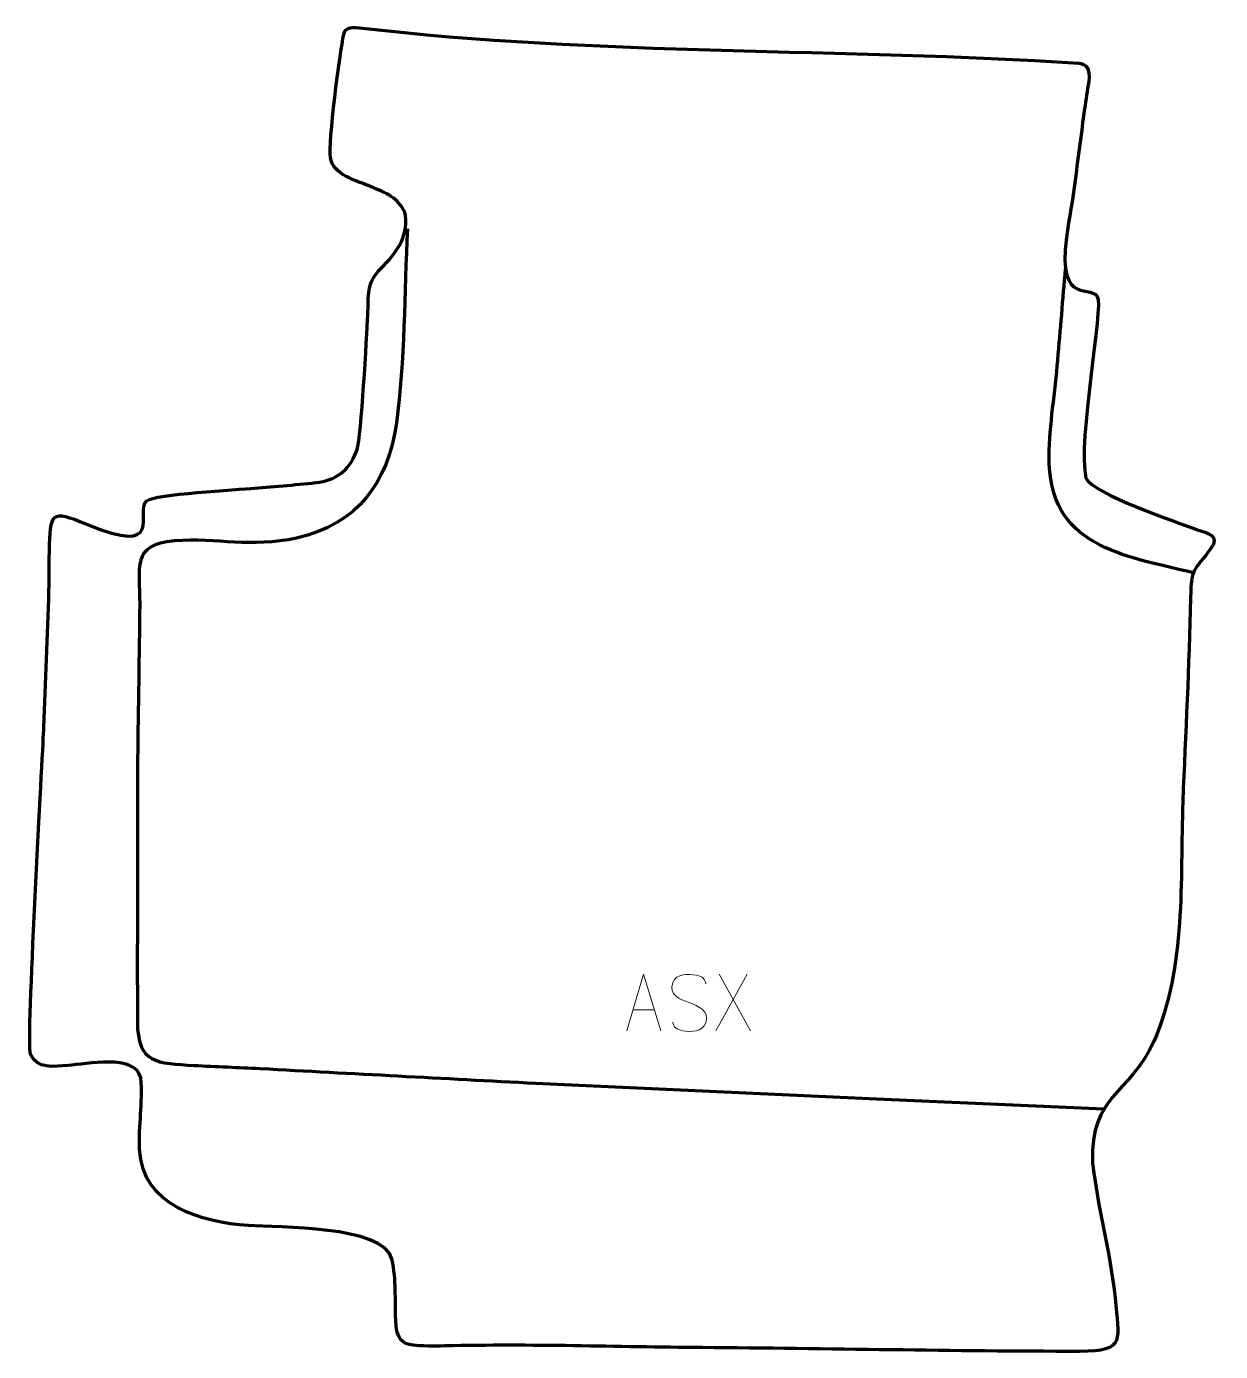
# Model space of a CAD drawing. Header units: millimetres. Extents: x -590 to -66, y 237 to 819.
import ezdxf

# ---------------------------------------------------------------- set-up
doc = ezdxf.new("R2010")
doc.units = ezdxf.units.MM
doc.header["$MEASUREMENT"] = 0
doc.layers.add('layer 1', color=7, linetype='Continuous', plot=False)
doc.layers.add('layer 2', color=7, linetype='Continuous')
doc.layers.add('layer 3', color=7, linetype='Continuous')

msp = doc.modelspace()

# ---------------------------------------------------------------- linework, layer by layer
at = {"layer": 'layer 1', "color": 250, "lineweight": 9}
for points, knots in [([(-326.5172, 377.7965), (-326.5172, 377.7965), (-319.1462, 402.75), (-319.1462, 402.75), (-319.1462, 402.75), (-319.1462, 402.75), (-311.5763, 377.7965), (-311.5763, 377.7965)], [0, 0, 0, 0, 0.33333333, 0.33333333, 0.33333333, 0.33333333, 1, 1, 1, 1]), ([(-299.0467, 390.2733), (-303.295, 391.7437), (-308.2031, 393.5395), (-306.198, 399.0598), (-306.198, 399.0598), (-304.6945, 403.1997), (-299.4809, 402.8112), (-295.8773, 402.2101), (-295.8773, 402.2101), (-293.0167, 401.7329), (-292.152, 400.5197), (-291.8414, 398.4356)], [0, 0, 0, 0, 0.25, 0.25, 0.25, 0.25, 0.5, 0.5, 0.5, 0.5, 1, 1, 1, 1]), ([(-299.0467, 390.2732), (-295.0281, 388.6265), (-289.9986, 386.7382), (-291.8326, 381.3779), (-291.8326, 381.3779), (-293.2924, 377.1115), (-298.2032, 377.3682), (-301.9293, 377.9229), (-301.9293, 377.9229), (-304.6793, 378.3327), (-305.9002, 379.5462), (-306.2782, 381.6584)], [0, 0, 0, 0, 0.25, 0.25, 0.25, 0.25, 0.5, 0.5, 0.5, 0.5, 1, 1, 1, 1])]:
    msp.add_open_spline(points, degree=3, knots=knots, dxfattribs=at)
for points in [[(-273.631, 402.75), (-273.631, 402.75), (-287.3716, 377.8542), (-287.3716, 377.8542)], [(-285.917, 402.75), (-285.917, 402.75), (-272.1764, 377.7965), (-272.1764, 377.7965)], [(-323.7946, 387.0459), (-323.7946, 387.0459), (-314.2989, 387.0459), (-314.2989, 387.0459)]]:
    msp.add_open_spline(points, degree=3, dxfattribs=at)
at = {"layer": 'layer 2', "color": 140, "lineweight": 158}
for points, knots in [([(-422.7795, 729.6883), (-424.112, 702.1678), (-423.9485, 671.5569), (-427.529, 644.5105), (-427.529, 644.5105), (-431.5406, 618.0827), (-444.4955, 600.2478), (-471.4272, 594.0237), (-471.4272, 594.0237), (-491.514, 589.66), (-506.0945, 594.1996), (-524.9251, 592.8201), (-524.9251, 592.8201), (-544.2725, 591.4026), (-540.1721, 580.7982), (-540.2793, 565.094), (-540.2793, 565.094), (-540.4339, 542.4487), (-540.9654, 519.777), (-541.1736, 497.122), (-541.1736, 497.122), (-541.1679, 458.7117), (-541.3947, 420.1848), (-541.2766, 381.7983), (-541.2766, 381.7983), (-541.2201, 363.4274), (-532.61, 363.6217), (-516.3601, 362.6788), (-516.3601, 362.6788), (-506.6944, 362.1179), (-497.0207, 361.8378), (-487.3528, 361.3273), (-487.3528, 361.3273), (-447.0647, 359.1266), (-406.7724, 357.0024), (-366.4802, 354.8791), (-366.4802, 354.8791), (-366.4802, 354.8791), (-213.7005, 347.9356), (-213.7005, 347.9356), (-213.7005, 347.9356), (-213.7005, 347.9356), (-116.9816, 343.584), (-116.9816, 343.584)], [0, 0, 0, 0, 0.08333333, 0.08333333, 0.08333333, 0.08333333, 0.16666667, 0.16666667, 0.16666667, 0.16666667, 0.25, 0.25, 0.25, 0.25, 0.33333333, 0.33333333, 0.33333333, 0.33333333, 0.41666667, 0.41666667, 0.41666667, 0.41666667, 0.5, 0.5, 0.5, 0.5, 0.58333333, 0.58333333, 0.58333333, 0.58333333, 0.66666667, 0.66666667, 0.66666667, 0.66666667, 0.75, 0.75, 0.75, 0.75, 0.83333333, 0.83333333, 0.83333333, 0.83333333, 1, 1, 1, 1]), ([(-77.7693, 578.7749), (-108.7782, 586.4855), (-141.659, 590.0872), (-141.1009, 630.188), (-141.1009, 630.188), (-140.9167, 643.4253), (-138.4231, 658.6584), (-137.2738, 672.1855), (-137.2738, 672.1855), (-136.1401, 685.5304), (-135.0129, 698.8758), (-133.8887, 712.2215)], [0, 0, 0, 0, 0.25, 0.25, 0.25, 0.25, 0.5, 0.5, 0.5, 0.5, 1, 1, 1, 1])]:
    msp.add_open_spline(points, degree=3, knots=knots, dxfattribs=at)
at = {"layer": 'layer 3', "color": 242, "lineweight": 158}
msp.add_open_spline([(-123.728, 794.3271), (-122.8161, 800.2811), (-125.0278, 802.1695), (-128.1135, 802.375), (-128.1135, 802.375), (-230.0738, 809.1648), (-339.1548, 805.6566), (-443.9552, 817.9783), (-443.9552, 817.9783), (-448.5278, 818.516), (-450.0497, 817.6063), (-450.6904, 815.1452), (-450.6904, 815.1452), (-452.3747, 807.0865), (-457.5823, 767.1852), (-456.5928, 761.004), (-456.5928, 761.004), (-455.3627, 753.3184), (-445.212, 750.9521), (-438.6478, 748.1837), (-438.6478, 748.1837), (-432.3535, 745.5292), (-426.7487, 743.4309), (-423.8374, 736.8511), (-423.8374, 736.8511), (-423.8374, 736.8511), (-423.5978, 735.6258), (-423.5978, 735.6258), (-423.5978, 735.6258), (-422.4982, 725.8133), (-427.8322, 718.9125), (-434.295, 712.4976), (-434.295, 712.4976), (-440.8189, 706.022), (-439.727, 700.6197), (-440.1583, 691.717), (-440.1583, 691.717), (-440.6105, 682.8101), (-443.0192, 638.438), (-444.8201, 632.9614), (-444.8201, 632.9614), (-447.4687, 624.9066), (-452.9683, 619.8705), (-461.3392, 618.6478), (-461.3392, 618.6478), (-470.0705, 617.3723), (-480.789, 616.9186), (-489.9121, 615.9721), (-489.9121, 615.9721), (-496.8383, 615.3738), (-534.09, 613.2655), (-537.1334, 610.463), (-537.1334, 610.463), (-542.6143, 605.4159), (-528.3294, 585.6226), (-563.6825, 600.2155), (-563.6825, 600.2155), (-579.5467, 606.764), (-579.3677, 605.2761), (-579.8861, 588.0916), (-579.8861, 588.0916), (-580.0391, 581.482), (-579.9504, 574.8915), (-580.1443, 568.2689), (-580.1443, 568.2689), (-580.5345, 558.2506), (-580.9247, 548.2323), (-581.315, 538.214), (-581.315, 538.214), (-581.7052, 528.1957), (-582.0955, 518.1774), (-582.4858, 508.1591), (-582.4858, 508.1591), (-583.2812, 490.6977), (-589.9581, 374.4639), (-588.2484, 367.5467), (-588.2484, 367.5467), (-585.0452, 360.9245), (-578.1218, 362.2132), (-571.6791, 362.6242), (-571.6791, 362.6242), (-563.9884, 363.3364), (-542.2285, 367.8112), (-539.7928, 357.2372), (-539.7928, 357.2372), (-538.7749, 345.7586), (-540.8146, 336.4712), (-540.3232, 325.8843), (-540.3232, 325.8843), (-539.1658, 300.9539), (-513.1822, 293.9081), (-492.4791, 292.3775), (-492.4791, 292.3775), (-479.6452, 291.5817), (-433.5986, 292.5302), (-429.5473, 277.8049), (-429.5473, 277.8049), (-427.5197, 267.4667), (-428.3087, 260.9933), (-427.8835, 250.9518), (-427.8835, 250.9518), (-427.5204, 242.3773), (-425.0516, 240.5523), (-420.2885, 239.9567), (-420.2885, 239.9567), (-416.6315, 239.4995), (-411.3457, 239.4447), (-406.3003, 239.5721), (-406.3003, 239.5721), (-368.8818, 240.517), (-330.8155, 239.1345), (-293.3279, 238.854), (-293.3279, 238.854), (-238.1533, 238.4401), (-182.9024, 237.2525), (-127.7432, 237.1823), (-127.7432, 237.1823), (-106.8639, 237.1557), (-110.7507, 242.4766), (-112.1356, 260.6908), (-112.1356, 260.6908), (-114.2537, 280.9059), (-119.9016, 300.3863), (-122.0138, 320.1518), (-122.0138, 320.1518), (-122.9297, 350.2271), (-106.2897, 349.063), (-95.0003, 373.5265), (-95.0003, 373.5265), (-80.8505, 406.3314), (-83.7077, 443.3742), (-82.4238, 478.4945), (-82.4238, 478.4945), (-81.2654, 508.3936), (-79.6319, 537.9641), (-79.0246, 567.9163), (-79.0246, 567.9163), (-78.7452, 581.7015), (-77.2399, 579.6808), (-70.0957, 589.4624), (-70.0957, 589.4624), (-65.8713, 595.2463), (-71.33, 596.115), (-76.3884, 597.8908), (-76.3884, 597.8908), (-84.8057, 600.8771), (-122.1974, 613.6387), (-124.9293, 620.4012), (-124.9293, 620.4012), (-128.7802, 636.393), (-117.0904, 695.9743), (-119.938, 700.0574), (-119.938, 700.0574), (-123.8984, 705.736), (-139.1055, 694.8814), (-132.5474, 732.3911), (-132.5474, 732.3911), (-129.7157, 748.5873), (-127.904, 765.9704), (-125.5114, 782.3919), (-125.5114, 782.3919), (-124.9313, 786.373), (-124.3371, 790.3506), (-123.728, 794.3271)], degree=3, knots=[0, 0, 0, 0, 0.02380952, 0.02380952, 0.02380952, 0.02380952, 0.04761905, 0.04761905, 0.04761905, 0.04761905, 0.07142857, 0.07142857, 0.07142857, 0.07142857, 0.0952381, 0.0952381, 0.0952381, 0.0952381, 0.11904762, 0.11904762, 0.11904762, 0.11904762, 0.14285714, 0.14285714, 0.14285714, 0.14285714, 0.16666667, 0.16666667, 0.16666667, 0.16666667, 0.19047619, 0.19047619, 0.19047619, 0.19047619, 0.21428571, 0.21428571, 0.21428571, 0.21428571, 0.23809524, 0.23809524, 0.23809524, 0.23809524, 0.26190476, 0.26190476, 0.26190476, 0.26190476, 0.28571429, 0.28571429, 0.28571429, 0.28571429, 0.30952381, 0.30952381, 0.30952381, 0.30952381, 0.33333333, 0.33333333, 0.33333333, 0.33333333, 0.35714286, 0.35714286, 0.35714286, 0.35714286, 0.38095238, 0.38095238, 0.38095238, 0.38095238, 0.4047619, 0.4047619, 0.4047619, 0.4047619, 0.42857143, 0.42857143, 0.42857143, 0.42857143, 0.45238095, 0.45238095, 0.45238095, 0.45238095, 0.47619048, 0.47619048, 0.47619048, 0.47619048, 0.5, 0.5, 0.5, 0.5, 0.52380952, 0.52380952, 0.52380952, 0.52380952, 0.54761905, 0.54761905, 0.54761905, 0.54761905, 0.57142857, 0.57142857, 0.57142857, 0.57142857, 0.5952381, 0.5952381, 0.5952381, 0.5952381, 0.61904762, 0.61904762, 0.61904762, 0.61904762, 0.64285714, 0.64285714, 0.64285714, 0.64285714, 0.66666667, 0.66666667, 0.66666667, 0.66666667, 0.69047619, 0.69047619, 0.69047619, 0.69047619, 0.71428571, 0.71428571, 0.71428571, 0.71428571, 0.73809524, 0.73809524, 0.73809524, 0.73809524, 0.76190476, 0.76190476, 0.76190476, 0.76190476, 0.78571429, 0.78571429, 0.78571429, 0.78571429, 0.80952381, 0.80952381, 0.80952381, 0.80952381, 0.83333333, 0.83333333, 0.83333333, 0.83333333, 0.85714286, 0.85714286, 0.85714286, 0.85714286, 0.88095238, 0.88095238, 0.88095238, 0.88095238, 0.9047619, 0.9047619, 0.9047619, 0.9047619, 0.92857143, 0.92857143, 0.92857143, 0.92857143, 0.95238095, 0.95238095, 0.95238095, 0.95238095, 1, 1, 1, 1], dxfattribs=at)

doc.saveas('drawing.dxf')
